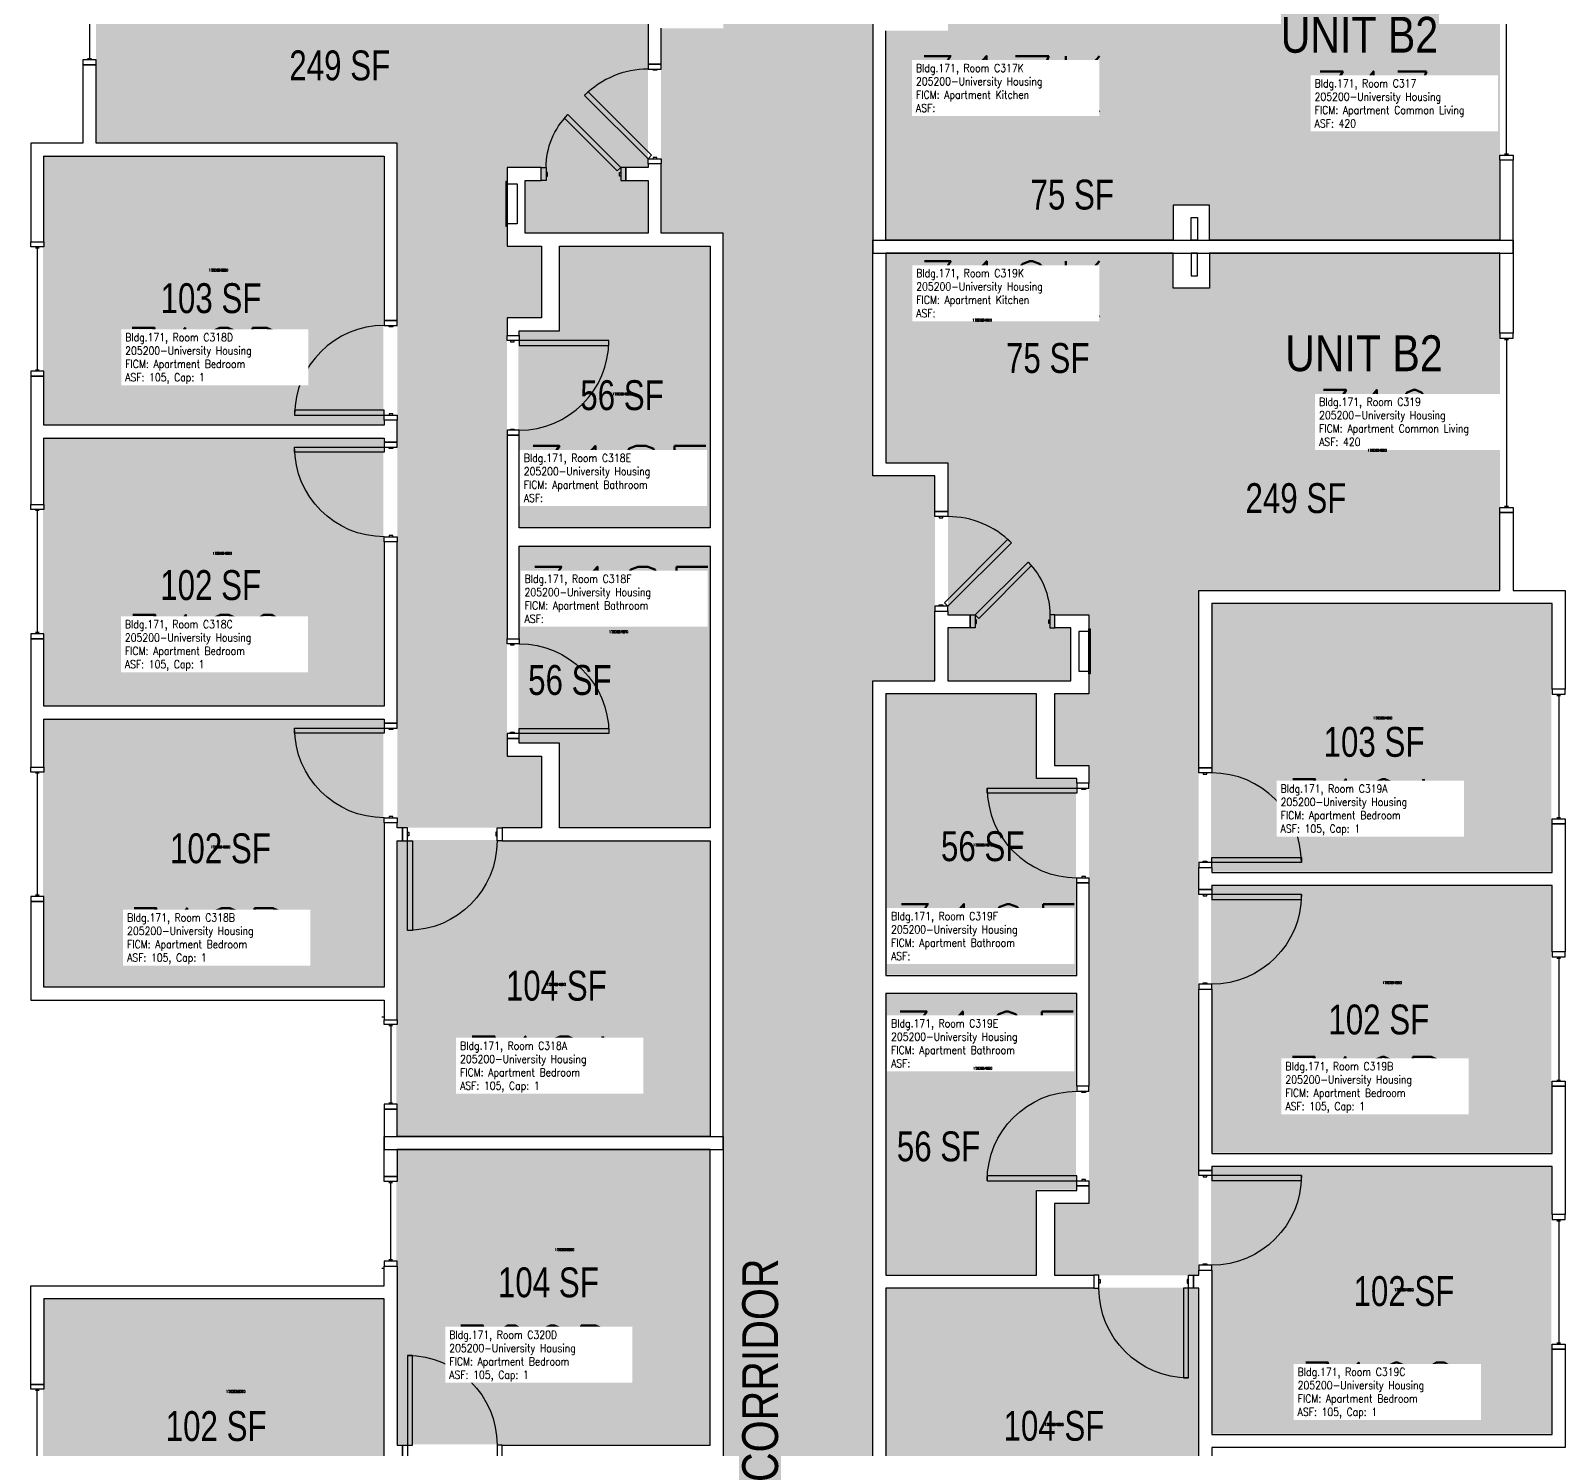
# Model space of a CAD drawing. Header units: inches. Extents: x 56 to 7496, y -2947 to 1470.
# Drawn here: x 3308 to 3925, y 444 to 1014 of the extents above; entities that cross this region are included whole.
import ezdxf
from ezdxf.enums import TextEntityAlignment as Align

# ---------------------------------------------------------------- set-up
doc = ezdxf.new("R2010")
doc.units = ezdxf.units.IN
doc.header["$LTSCALE"] = 48
doc.header["$MEASUREMENT"] = 0
for name, color, linetype in [('A-DOOR', 2, 'Continuous'), ('A-GLAZ', 1, 'Continuous'), ('A-IDEN-RNUM', 7, 'Continuous'), ('A-IDEN-SNUM', 4, 'Continuous'), ('A-IDEN-VNUM', 4, 'Continuous'), ('A-MISC', 1, 'Continuous'), ('A-WALL', 5, 'Continuous'), ('AREA-TEXT', 3, 'Continuous'), ('Rooms-Category-Color', 7, 'Continuous'), ('Rooms-College-Color', 7, 'Continuous'), ('Rooms-Department-Color', 7, 'Continuous'), ('Rooms-Division-Color', 7, 'Continuous'), ('Rooms-Information', 7, 'Continuous')]:
    doc.layers.add(name, color=color, linetype=linetype)
doc.styles.add('AREA', font='arial.ttf', dxfattribs={"width": 0.75, "height": 12})
doc.styles.add('ROOMSNUMBER', font='txt.shx', dxfattribs={"height": 0.03})
doc.styles.add('ROOMVNUMBER', font='simplex.shx', dxfattribs={"width": 0.85})
doc.styles.get("Standard").update_dxf_attribs({"font": 'ARIALN.TTF'})

msp = doc.modelspace()

# ---------------------------------------------------------------- hatches: boundary and pattern name
h = msp.add_hatch()
h.set_pattern_fill('ANSI31', color=256, angle=90, style=0)
h.set_pattern_definition([(135, (2935.29632, 505.40573), (-0.088388348, -0.088388348), [])])
h.paths.add_polyline_path([(3519.25, 836.88), (3519.25, 895.61), (3528.46, 895.61), (3528.46, 836.88)], flags=9)
h = msp.add_hatch()
h.set_pattern_fill('ANSI31', color=256, style=0)
h.set_pattern_definition([(45, (4297.48303, 325.65573), (0.088388348, -0.088388348), [])])
h.paths.add_polyline_path([(3713.53, 657.13), (3713.53, 715.86), (3704.32, 715.86), (3704.32, 657.13)], flags=9)
at = {"layer": 'Rooms-Category-Color', "true_color": 0x728ef3}
for points in [[(3781.79, 929.88), (3781.79, 1014.03), (3676.66, 1014.03), (3676.66, 1075.15), (3685.61, 1075.15), (3685.61, 1080.4), (3676.66, 1080.4), (3676.66, 1101.6), (3726.04, 1101.6), (3726.04, 1080.4), (3719.61, 1080.4), (3719.61, 1075.15), (3733.29, 1075.15), (3733.29, 1106.85), (3719.41, 1106.85), (3719.41, 1135.6), (3733.29, 1135.6), (3733.29, 1311.63), (3719.41, 1311.63), (3719.41, 1340.38), (3777.41, 1340.38), (3777.41, 1065.38), (3898.41, 1065.38), (3898.41, 929.88)], [(3451.04, 1104.38), (3451.04, 1020.24), (3556.16, 1020.24), (3556.16, 959.12), (3547.21, 959.12), (3547.21, 953.87), (3556.16, 953.87), (3556.16, 932.67), (3506.79, 932.67), (3506.79, 953.87), (3513.21, 953.87), (3513.21, 959.12), (3499.54, 959.12), (3499.54, 927.42), (3513.41, 927.42), (3513.41, 898.67), (3499.54, 898.67), (3499.54, 722.63), (3513.41, 722.63), (3513.41, 693.88), (3455.41, 693.88), (3455.41, 968.88), (3334.41, 968.88), (3334.41, 1104.38)], [(3651.66, 1014.03), (3781.79, 1014.03), (3781.79, 943.88), (3767.16, 943.88), (3767.16, 929.88), (3651.66, 929.88)], [(3313.09, 963.94), (3313.09, 855.94), (3449.84, 855.94), (3449.84, 963.94)], [(3580.84, 814.58), (3504.09, 814.58), (3504.09, 893.72), (3520.34, 893.72), (3520.34, 927.72), (3580.84, 927.72)], [(3651.66, 840.49), (3781.79, 840.49), (3781.79, 910.63), (3767.16, 910.63), (3767.16, 924.63), (3651.66, 924.63)], [(3781.79, 924.63), (3781.79, 840.49), (3676.66, 840.49), (3676.66, 779.37), (3685.61, 779.37), (3685.61, 774.12), (3676.66, 774.12), (3676.66, 752.92), (3726.04, 752.92), (3726.04, 774.12), (3719.61, 774.12), (3719.61, 779.37), (3733.29, 779.37), (3733.29, 747.67), (3719.41, 747.67), (3719.41, 718.92), (3733.29, 718.92), (3733.29, 542.88), (3719.41, 542.88), (3719.41, 514.13), (3777.41, 514.13), (3777.41, 789.13), (3898.41, 789.13), (3898.41, 924.63)], [(3449.84, 743.06), (3313.09, 743.06), (3313.09, 850.69), (3449.84, 850.69)], [(3580.84, 694.19), (3520.34, 694.19), (3520.34, 728.19), (3504.09, 728.19), (3504.09, 807.33), (3580.84, 807.33)], [(3919.09, 784.19), (3919.09, 676.19), (3782.34, 676.19), (3782.34, 784.19)], [(3651.34, 634.83), (3728.09, 634.83), (3728.09, 713.97), (3711.84, 713.97), (3711.84, 747.97), (3651.34, 747.97)], [(3449.84, 630.19), (3313.09, 630.19), (3313.09, 737.81), (3449.84, 737.81)], [(3580.84, 570.19), (3455.09, 570.19), (3455.09, 688.94), (3580.84, 688.94)], [(3919.09, 563.31), (3782.34, 563.31), (3782.34, 670.94), (3919.09, 670.94)], [(3651.34, 514.44), (3711.84, 514.44), (3711.84, 548.44), (3728.09, 548.44), (3728.09, 627.58), (3651.34, 627.58)], [(3580.84, 564.94), (3455.09, 564.94), (3455.09, 446.19), (3580.84, 446.19)], [(3782.34, 450.44), (3919.09, 450.44), (3919.09, 558.06), (3782.34, 558.06)], [(3651.34, 390.44), (3777.09, 390.44), (3777.09, 509.19), (3651.34, 509.19)], [(3449.84, 504.94), (3313.09, 504.94), (3313.09, 397.31), (3449.84, 397.31)]]:
    msp.add_hatch(color=171, dxfattribs=at).paths.add_polyline_path(points)
at = {"layer": 'Rooms-Category-Color', "true_color": 0xadadad}
msp.add_hatch(color=253, dxfattribs=at).paths.add_polyline_path([(3586.39, 1019.28), (3646.39, 1019.28), (3646.39, 835.24), (3671.39, 835.24), (3671.39, 752.92), (3646.39, 752.92), (3646.39, 22.1), (3671.39, 22.1), (3671.39, -60.22), (3646.39, -60.22), (3646.39, -248.61), (3586.39, -248.61), (3586.39, -215.61), (3587.01, -215.61), (3587.01, -44.24), (3586.39, -44.24), (3586.39, 119.53), (3561.39, 119.53), (3561.39, 201.85), (3586.39, 201.85), (3586.39, 932.67), (3561.39, 932.67), (3561.39, 1014.99), (3586.39, 1014.99)])
at = {"layer": 'Rooms-College-Color', "true_color": 0xadadad}
for points in [[(3781.79, 929.88), (3781.79, 1014.03), (3676.66, 1014.03), (3676.66, 1075.15), (3685.61, 1075.15), (3685.61, 1080.4), (3676.66, 1080.4), (3676.66, 1101.6), (3726.04, 1101.6), (3726.04, 1080.4), (3719.61, 1080.4), (3719.61, 1075.15), (3733.29, 1075.15), (3733.29, 1106.85), (3719.41, 1106.85), (3719.41, 1135.6), (3733.29, 1135.6), (3733.29, 1311.63), (3719.41, 1311.63), (3719.41, 1340.38), (3777.41, 1340.38), (3777.41, 1065.38), (3898.41, 1065.38), (3898.41, 929.88)], [(3451.04, 1104.38), (3451.04, 1020.24), (3556.16, 1020.24), (3556.16, 959.12), (3547.21, 959.12), (3547.21, 953.87), (3556.16, 953.87), (3556.16, 932.67), (3506.79, 932.67), (3506.79, 953.87), (3513.21, 953.87), (3513.21, 959.12), (3499.54, 959.12), (3499.54, 927.42), (3513.41, 927.42), (3513.41, 898.67), (3499.54, 898.67), (3499.54, 722.63), (3513.41, 722.63), (3513.41, 693.88), (3455.41, 693.88), (3455.41, 968.88), (3334.41, 968.88), (3334.41, 1104.38)], [(3586.39, 1019.28), (3646.39, 1019.28), (3646.39, 835.24), (3671.39, 835.24), (3671.39, 752.92), (3646.39, 752.92), (3646.39, 22.1), (3671.39, 22.1), (3671.39, -60.22), (3646.39, -60.22), (3646.39, -248.61), (3586.39, -248.61), (3586.39, -215.61), (3587.01, -215.61), (3587.01, -44.24), (3586.39, -44.24), (3586.39, 119.53), (3561.39, 119.53), (3561.39, 201.85), (3586.39, 201.85), (3586.39, 932.67), (3561.39, 932.67), (3561.39, 1014.99), (3586.39, 1014.99)], [(3651.66, 1014.03), (3781.79, 1014.03), (3781.79, 943.88), (3767.16, 943.88), (3767.16, 929.88), (3651.66, 929.88)], [(3313.09, 963.94), (3313.09, 855.94), (3449.84, 855.94), (3449.84, 963.94)], [(3580.84, 814.58), (3504.09, 814.58), (3504.09, 893.72), (3520.34, 893.72), (3520.34, 927.72), (3580.84, 927.72)], [(3651.66, 840.49), (3781.79, 840.49), (3781.79, 910.63), (3767.16, 910.63), (3767.16, 924.63), (3651.66, 924.63)], [(3781.79, 924.63), (3781.79, 840.49), (3676.66, 840.49), (3676.66, 779.37), (3685.61, 779.37), (3685.61, 774.12), (3676.66, 774.12), (3676.66, 752.92), (3726.04, 752.92), (3726.04, 774.12), (3719.61, 774.12), (3719.61, 779.37), (3733.29, 779.37), (3733.29, 747.67), (3719.41, 747.67), (3719.41, 718.92), (3733.29, 718.92), (3733.29, 542.88), (3719.41, 542.88), (3719.41, 514.13), (3777.41, 514.13), (3777.41, 789.13), (3898.41, 789.13), (3898.41, 924.63)], [(3449.84, 743.06), (3313.09, 743.06), (3313.09, 850.69), (3449.84, 850.69)], [(3580.84, 694.19), (3520.34, 694.19), (3520.34, 728.19), (3504.09, 728.19), (3504.09, 807.33), (3580.84, 807.33)], [(3919.09, 784.19), (3919.09, 676.19), (3782.34, 676.19), (3782.34, 784.19)], [(3651.34, 634.83), (3728.09, 634.83), (3728.09, 713.97), (3711.84, 713.97), (3711.84, 747.97), (3651.34, 747.97)], [(3449.84, 630.19), (3313.09, 630.19), (3313.09, 737.81), (3449.84, 737.81)], [(3580.84, 570.19), (3455.09, 570.19), (3455.09, 688.94), (3580.84, 688.94)], [(3919.09, 563.31), (3782.34, 563.31), (3782.34, 670.94), (3919.09, 670.94)], [(3651.34, 514.44), (3711.84, 514.44), (3711.84, 548.44), (3728.09, 548.44), (3728.09, 627.58), (3651.34, 627.58)], [(3580.84, 564.94), (3455.09, 564.94), (3455.09, 446.19), (3580.84, 446.19)], [(3782.34, 450.44), (3919.09, 450.44), (3919.09, 558.06), (3782.34, 558.06)], [(3651.34, 390.44), (3777.09, 390.44), (3777.09, 509.19), (3651.34, 509.19)], [(3449.84, 504.94), (3313.09, 504.94), (3313.09, 397.31), (3449.84, 397.31)]]:
    msp.add_hatch(color=253, dxfattribs=at).paths.add_polyline_path(points)
at = {"layer": 'Rooms-Department-Color', "true_color": 0x604aed}
for points in [[(3781.79, 929.88), (3781.79, 1014.03), (3676.66, 1014.03), (3676.66, 1075.15), (3685.61, 1075.15), (3685.61, 1080.4), (3676.66, 1080.4), (3676.66, 1101.6), (3726.04, 1101.6), (3726.04, 1080.4), (3719.61, 1080.4), (3719.61, 1075.15), (3733.29, 1075.15), (3733.29, 1106.85), (3719.41, 1106.85), (3719.41, 1135.6), (3733.29, 1135.6), (3733.29, 1311.63), (3719.41, 1311.63), (3719.41, 1340.38), (3777.41, 1340.38), (3777.41, 1065.38), (3898.41, 1065.38), (3898.41, 929.88)], [(3451.04, 1104.38), (3451.04, 1020.24), (3556.16, 1020.24), (3556.16, 959.12), (3547.21, 959.12), (3547.21, 953.87), (3556.16, 953.87), (3556.16, 932.67), (3506.79, 932.67), (3506.79, 953.87), (3513.21, 953.87), (3513.21, 959.12), (3499.54, 959.12), (3499.54, 927.42), (3513.41, 927.42), (3513.41, 898.67), (3499.54, 898.67), (3499.54, 722.63), (3513.41, 722.63), (3513.41, 693.88), (3455.41, 693.88), (3455.41, 968.88), (3334.41, 968.88), (3334.41, 1104.38)], [(3651.66, 1014.03), (3781.79, 1014.03), (3781.79, 943.88), (3767.16, 943.88), (3767.16, 929.88), (3651.66, 929.88)], [(3313.09, 963.94), (3313.09, 855.94), (3449.84, 855.94), (3449.84, 963.94)], [(3580.84, 814.58), (3504.09, 814.58), (3504.09, 893.72), (3520.34, 893.72), (3520.34, 927.72), (3580.84, 927.72)], [(3651.66, 840.49), (3781.79, 840.49), (3781.79, 910.63), (3767.16, 910.63), (3767.16, 924.63), (3651.66, 924.63)], [(3781.79, 924.63), (3781.79, 840.49), (3676.66, 840.49), (3676.66, 779.37), (3685.61, 779.37), (3685.61, 774.12), (3676.66, 774.12), (3676.66, 752.92), (3726.04, 752.92), (3726.04, 774.12), (3719.61, 774.12), (3719.61, 779.37), (3733.29, 779.37), (3733.29, 747.67), (3719.41, 747.67), (3719.41, 718.92), (3733.29, 718.92), (3733.29, 542.88), (3719.41, 542.88), (3719.41, 514.13), (3777.41, 514.13), (3777.41, 789.13), (3898.41, 789.13), (3898.41, 924.63)], [(3449.84, 743.06), (3313.09, 743.06), (3313.09, 850.69), (3449.84, 850.69)], [(3580.84, 694.19), (3520.34, 694.19), (3520.34, 728.19), (3504.09, 728.19), (3504.09, 807.33), (3580.84, 807.33)], [(3919.09, 784.19), (3919.09, 676.19), (3782.34, 676.19), (3782.34, 784.19)], [(3651.34, 634.83), (3728.09, 634.83), (3728.09, 713.97), (3711.84, 713.97), (3711.84, 747.97), (3651.34, 747.97)], [(3449.84, 630.19), (3313.09, 630.19), (3313.09, 737.81), (3449.84, 737.81)], [(3580.84, 570.19), (3455.09, 570.19), (3455.09, 688.94), (3580.84, 688.94)], [(3919.09, 563.31), (3782.34, 563.31), (3782.34, 670.94), (3919.09, 670.94)], [(3651.34, 514.44), (3711.84, 514.44), (3711.84, 548.44), (3728.09, 548.44), (3728.09, 627.58), (3651.34, 627.58)], [(3580.84, 564.94), (3455.09, 564.94), (3455.09, 446.19), (3580.84, 446.19)], [(3782.34, 450.44), (3919.09, 450.44), (3919.09, 558.06), (3782.34, 558.06)], [(3651.34, 390.44), (3777.09, 390.44), (3777.09, 509.19), (3651.34, 509.19)], [(3449.84, 504.94), (3313.09, 504.94), (3313.09, 397.31), (3449.84, 397.31)]]:
    msp.add_hatch(color=173, dxfattribs=at).paths.add_polyline_path(points)
at = {"layer": 'Rooms-Department-Color', "true_color": 0xacacac}
msp.add_hatch(color=253, dxfattribs=at).paths.add_polyline_path([(3586.39, 1019.28), (3646.39, 1019.28), (3646.39, 835.24), (3671.39, 835.24), (3671.39, 752.92), (3646.39, 752.92), (3646.39, 22.1), (3671.39, 22.1), (3671.39, -60.22), (3646.39, -60.22), (3646.39, -248.61), (3586.39, -248.61), (3586.39, -215.61), (3587.01, -215.61), (3587.01, -44.24), (3586.39, -44.24), (3586.39, 119.53), (3561.39, 119.53), (3561.39, 201.85), (3586.39, 201.85), (3586.39, 932.67), (3561.39, 932.67), (3561.39, 1014.99), (3586.39, 1014.99)])
at = {"layer": 'Rooms-Division-Color', "true_color": 0x604aed}
for points in [[(3781.79, 929.88), (3781.79, 1014.03), (3676.66, 1014.03), (3676.66, 1075.15), (3685.61, 1075.15), (3685.61, 1080.4), (3676.66, 1080.4), (3676.66, 1101.6), (3726.04, 1101.6), (3726.04, 1080.4), (3719.61, 1080.4), (3719.61, 1075.15), (3733.29, 1075.15), (3733.29, 1106.85), (3719.41, 1106.85), (3719.41, 1135.6), (3733.29, 1135.6), (3733.29, 1311.63), (3719.41, 1311.63), (3719.41, 1340.38), (3777.41, 1340.38), (3777.41, 1065.38), (3898.41, 1065.38), (3898.41, 929.88)], [(3451.04, 1104.38), (3451.04, 1020.24), (3556.16, 1020.24), (3556.16, 959.12), (3547.21, 959.12), (3547.21, 953.87), (3556.16, 953.87), (3556.16, 932.67), (3506.79, 932.67), (3506.79, 953.87), (3513.21, 953.87), (3513.21, 959.12), (3499.54, 959.12), (3499.54, 927.42), (3513.41, 927.42), (3513.41, 898.67), (3499.54, 898.67), (3499.54, 722.63), (3513.41, 722.63), (3513.41, 693.88), (3455.41, 693.88), (3455.41, 968.88), (3334.41, 968.88), (3334.41, 1104.38)], [(3651.66, 1014.03), (3781.79, 1014.03), (3781.79, 943.88), (3767.16, 943.88), (3767.16, 929.88), (3651.66, 929.88)], [(3313.09, 963.94), (3313.09, 855.94), (3449.84, 855.94), (3449.84, 963.94)], [(3580.84, 814.58), (3504.09, 814.58), (3504.09, 893.72), (3520.34, 893.72), (3520.34, 927.72), (3580.84, 927.72)], [(3651.66, 840.49), (3781.79, 840.49), (3781.79, 910.63), (3767.16, 910.63), (3767.16, 924.63), (3651.66, 924.63)], [(3781.79, 924.63), (3781.79, 840.49), (3676.66, 840.49), (3676.66, 779.37), (3685.61, 779.37), (3685.61, 774.12), (3676.66, 774.12), (3676.66, 752.92), (3726.04, 752.92), (3726.04, 774.12), (3719.61, 774.12), (3719.61, 779.37), (3733.29, 779.37), (3733.29, 747.67), (3719.41, 747.67), (3719.41, 718.92), (3733.29, 718.92), (3733.29, 542.88), (3719.41, 542.88), (3719.41, 514.13), (3777.41, 514.13), (3777.41, 789.13), (3898.41, 789.13), (3898.41, 924.63)], [(3449.84, 743.06), (3313.09, 743.06), (3313.09, 850.69), (3449.84, 850.69)], [(3580.84, 694.19), (3520.34, 694.19), (3520.34, 728.19), (3504.09, 728.19), (3504.09, 807.33), (3580.84, 807.33)], [(3919.09, 784.19), (3919.09, 676.19), (3782.34, 676.19), (3782.34, 784.19)], [(3651.34, 634.83), (3728.09, 634.83), (3728.09, 713.97), (3711.84, 713.97), (3711.84, 747.97), (3651.34, 747.97)], [(3449.84, 630.19), (3313.09, 630.19), (3313.09, 737.81), (3449.84, 737.81)], [(3580.84, 570.19), (3455.09, 570.19), (3455.09, 688.94), (3580.84, 688.94)], [(3919.09, 563.31), (3782.34, 563.31), (3782.34, 670.94), (3919.09, 670.94)], [(3651.34, 514.44), (3711.84, 514.44), (3711.84, 548.44), (3728.09, 548.44), (3728.09, 627.58), (3651.34, 627.58)], [(3580.84, 564.94), (3455.09, 564.94), (3455.09, 446.19), (3580.84, 446.19)], [(3782.34, 450.44), (3919.09, 450.44), (3919.09, 558.06), (3782.34, 558.06)], [(3651.34, 390.44), (3777.09, 390.44), (3777.09, 509.19), (3651.34, 509.19)], [(3449.84, 504.94), (3313.09, 504.94), (3313.09, 397.31), (3449.84, 397.31)]]:
    msp.add_hatch(color=173, dxfattribs=at).paths.add_polyline_path(points)
at = {"layer": 'Rooms-Division-Color', "true_color": 0xadadad}
msp.add_hatch(color=253, dxfattribs=at).paths.add_polyline_path([(3586.39, 1019.28), (3646.39, 1019.28), (3646.39, 835.24), (3671.39, 835.24), (3671.39, 752.92), (3646.39, 752.92), (3646.39, 22.1), (3671.39, 22.1), (3671.39, -60.22), (3646.39, -60.22), (3646.39, -248.61), (3586.39, -248.61), (3586.39, -215.61), (3587.01, -215.61), (3587.01, -44.24), (3586.39, -44.24), (3586.39, 119.53), (3561.39, 119.53), (3561.39, 201.85), (3586.39, 201.85), (3586.39, 932.67), (3561.39, 932.67), (3561.39, 1014.99), (3586.39, 1014.99)])

# ---------------------------------------------------------------- linework, layer by layer
at = {"layer": 'A-DOOR'}
for points in [[(3561.39, 998.61), (3561.39, 1000.61), (3556.14, 1000.61), (3556.14, 998.61)], [(3559.64, 998.61), (3559.64, 998.11), (3558.14, 998.11), (3558.14, 998.61)], [(3556.14, 962.61), (3557.55, 964.02), (3532.1, 989.48), (3530.68, 988.06)], [(3545.19, 959.12), (3543.78, 957.7), (3522.56, 978.92), (3523.98, 980.33)], [(3561.39, 962.61), (3561.39, 960.61), (3556.14, 960.61), (3556.14, 962.61)], [(3559.64, 962.61), (3559.64, 963.11), (3558.14, 963.11), (3558.14, 962.61)], [(3515.19, 953.87), (3513.19, 953.87), (3513.19, 959.12), (3515.19, 959.12)], [(3515.19, 955.62), (3515.69, 955.62), (3515.69, 957.12), (3515.19, 957.12)], [(3545.19, 955.62), (3544.69, 955.62), (3544.69, 957.12), (3545.19, 957.12)], [(3545.19, 953.87), (3547.19, 953.87), (3547.19, 959.12), (3545.19, 959.12)], [(3455.39, 895.64), (3455.39, 897.64), (3450.14, 897.64), (3450.14, 895.64)], [(3453.64, 895.64), (3453.64, 895.14), (3452.14, 895.14), (3452.14, 895.64)], [(3499.51, 889.53), (3499.51, 891.53), (3504.39, 891.53), (3504.39, 889.53)], [(3500.89, 889.53), (3500.89, 889.03), (3502.39, 889.03), (3502.39, 889.53)], [(3504.39, 889.53), (3504.39, 887.53), (3540.39, 887.53), (3540.39, 889.53)], [(3450.14, 859.64), (3450.14, 861.64), (3414.14, 861.64), (3414.14, 859.64)], [(3455.39, 859.64), (3455.39, 857.64), (3450.14, 857.64), (3450.14, 859.64)], [(3453.64, 859.64), (3453.64, 860.14), (3452.14, 860.14), (3452.14, 859.64)], [(3499.51, 853.53), (3499.51, 851.53), (3504.39, 851.53), (3504.39, 853.53)], [(3500.89, 853.53), (3500.89, 854.03), (3502.39, 854.03), (3502.39, 853.53)], [(3450.14, 846.76), (3450.14, 844.76), (3414.14, 844.76), (3414.14, 846.76)], [(3455.39, 846.76), (3455.39, 848.76), (3450.14, 848.76), (3450.14, 846.76)], [(3453.64, 846.76), (3453.64, 846.26), (3452.14, 846.26), (3452.14, 846.76)], [(3671.39, 818.86), (3671.39, 820.86), (3676.64, 820.86), (3676.64, 818.86)], [(3673.14, 818.86), (3673.14, 818.36), (3674.64, 818.36), (3674.64, 818.86)], [(3455.39, 810.76), (3455.39, 808.76), (3450.14, 808.76), (3450.14, 810.76)], [(3453.64, 810.76), (3453.64, 811.26), (3452.14, 811.26), (3452.14, 810.76)], [(3676.64, 782.86), (3675.23, 784.27), (3700.68, 809.73), (3702.1, 808.31)], [(3687.59, 779.37), (3689, 777.95), (3710.22, 799.17), (3708.8, 800.58)], [(3673.14, 782.86), (3673.14, 783.36), (3674.64, 783.36), (3674.64, 782.86)], [(3671.39, 782.86), (3671.39, 780.86), (3676.64, 780.86), (3676.64, 782.86)], [(3687.59, 774.12), (3685.59, 774.12), (3685.59, 779.37), (3687.59, 779.37)], [(3687.59, 775.87), (3688.09, 775.87), (3688.09, 777.37), (3687.59, 777.37)], [(3717.59, 775.87), (3717.09, 775.87), (3717.09, 777.37), (3717.59, 777.37)], [(3717.59, 774.12), (3719.59, 774.12), (3719.59, 779.37), (3717.59, 779.37)], [(3499.51, 767.78), (3499.51, 769.78), (3504.39, 769.78), (3504.39, 767.78)], [(3500.89, 767.78), (3500.89, 767.28), (3502.39, 767.28), (3502.39, 767.78)], [(3450.14, 733.89), (3450.14, 731.89), (3414.14, 731.89), (3414.14, 733.89)], [(3455.39, 733.89), (3455.39, 735.89), (3450.14, 735.89), (3450.14, 733.89)], [(3453.64, 733.89), (3453.64, 733.39), (3452.14, 733.39), (3452.14, 733.89)], [(3504.39, 731.78), (3504.39, 733.78), (3540.39, 733.78), (3540.39, 731.78)], [(3499.51, 731.78), (3499.51, 729.78), (3504.39, 729.78), (3504.39, 731.78)], [(3500.89, 731.78), (3500.89, 732.28), (3502.39, 732.28), (3502.39, 731.78)], [(3777.39, 715.89), (3777.39, 717.89), (3782.64, 717.89), (3782.64, 715.89)], [(3779.14, 715.89), (3779.14, 715.39), (3780.64, 715.39), (3780.64, 715.89)], [(3728.39, 709.78), (3728.39, 707.78), (3692.39, 707.78), (3692.39, 709.78)], [(3733.26, 709.78), (3733.26, 711.78), (3728.39, 711.78), (3728.39, 709.78)], [(3731.89, 709.78), (3731.89, 709.28), (3730.39, 709.28), (3730.39, 709.78)], [(3455.39, 697.89), (3455.39, 695.89), (3450.14, 695.89), (3450.14, 697.89)], [(3453.64, 697.89), (3453.64, 698.39), (3452.14, 698.39), (3452.14, 697.89)], [(3459.51, 693.89), (3457.51, 693.89), (3457.51, 688.64), (3459.51, 688.64)], [(3459.51, 692.14), (3460.01, 692.14), (3460.01, 690.64), (3459.51, 690.64)], [(3495.51, 692.14), (3495.01, 692.14), (3495.01, 690.64), (3495.51, 690.64)], [(3495.51, 693.89), (3497.51, 693.89), (3497.51, 688.64), (3495.51, 688.64)], [(3459.51, 688.64), (3461.51, 688.64), (3461.51, 652.64), (3459.51, 652.64)], [(3777.39, 679.89), (3777.39, 677.89), (3782.64, 677.89), (3782.64, 679.89)], [(3779.14, 679.89), (3779.14, 680.39), (3780.64, 680.39), (3780.64, 679.89)], [(3782.64, 679.89), (3782.64, 681.89), (3818.64, 681.89), (3818.64, 679.89)], [(3733.26, 673.78), (3733.26, 671.78), (3728.39, 671.78), (3728.39, 673.78)], [(3731.89, 673.78), (3731.89, 674.28), (3730.39, 674.28), (3730.39, 673.78)], [(3777.39, 667.01), (3777.39, 669.01), (3782.64, 669.01), (3782.64, 667.01)], [(3779.14, 667.01), (3779.14, 666.51), (3780.64, 666.51), (3780.64, 667.01)], [(3782.64, 667.01), (3782.64, 665.01), (3818.64, 665.01), (3818.64, 667.01)], [(3777.39, 631.01), (3777.39, 629.01), (3782.64, 629.01), (3782.64, 631.01)], [(3779.14, 631.01), (3779.14, 631.51), (3780.64, 631.51), (3780.64, 631.01)], [(3733.26, 588.03), (3733.26, 590.03), (3728.39, 590.03), (3728.39, 588.03)], [(3731.89, 588.03), (3731.89, 587.53), (3730.39, 587.53), (3730.39, 588.03)], [(3777.39, 554.14), (3777.39, 556.14), (3782.64, 556.14), (3782.64, 554.14)], [(3728.39, 552.03), (3728.39, 554.03), (3692.39, 554.03), (3692.39, 552.03)], [(3733.26, 552.03), (3733.26, 550.03), (3728.39, 550.03), (3728.39, 552.03)], [(3731.89, 552.03), (3731.89, 552.53), (3730.39, 552.53), (3730.39, 552.03)], [(3779.14, 554.14), (3779.14, 553.64), (3780.64, 553.64), (3780.64, 554.14)], [(3782.64, 554.14), (3782.64, 552.14), (3818.64, 552.14), (3818.64, 554.14)], [(3777.39, 518.14), (3777.39, 516.14), (3782.64, 516.14), (3782.64, 518.14)], [(3779.14, 518.14), (3779.14, 518.64), (3780.64, 518.64), (3780.64, 518.14)], [(3737.27, 514.14), (3735.27, 514.14), (3735.27, 508.89), (3737.27, 508.89)], [(3737.27, 512.39), (3737.77, 512.39), (3737.77, 510.89), (3737.27, 510.89)], [(3773.27, 512.39), (3772.77, 512.39), (3772.77, 510.89), (3773.27, 510.89)], [(3773.27, 514.14), (3775.27, 514.14), (3775.27, 508.89), (3773.27, 508.89)], [(3773.27, 508.89), (3771.27, 508.89), (3771.27, 472.89), (3773.27, 472.89)], [(3459.51, 445.89), (3461.51, 445.89), (3461.51, 481.89), (3459.51, 481.89)], [(3459.51, 440.64), (3457.51, 440.64), (3457.51, 445.89), (3459.51, 445.89)], [(3495.51, 440.64), (3497.51, 440.64), (3497.51, 445.89), (3495.51, 445.89)]]:
    msp.add_lwpolyline(points, close=True, dxfattribs=at)
for centre, start, end in [((3556.14, 962.61), 90, 135), ((3450.14, 859.64), 90, 180), ((3504.39, 889.53), 270, 0), ((3676.64, 782.86), 45, 90), ((3782.64, 679.89), 0, 90), ((3728.39, 709.78), 180, 270)]:
    msp.add_arc(centre, 36, start, end, dxfattribs=at)
at = {"layer": 'A-DOOR', "extrusion": (0, 0, -1)}
for centre, radius, start, end in [((-3545.19, 959.12), 30, 0, 45), ((-3450.14, 846.76), 36, 270, 0), ((-3687.59, 779.37), 30, 135, 180), ((-3504.39, 731.78), 36, 90, 180), ((-3450.14, 733.89), 36, 270, 0), ((-3459.51, 688.64), 36, 180, 270), ((-3782.64, 667.01), 36, 180, 270), ((-3728.39, 552.03), 36, 0, 90), ((-3782.64, 554.14), 36, 180, 270), ((-3773.27, 508.89), 36, 270, 0), ((-3459.51, 445.89), 36, 90, 180)]:
    msp.add_arc(centre, radius, start, end, dxfattribs=at)
at = {"layer": 'A-GLAZ'}
for p, q in [((3331.76, 1069.77), (3331.76, 1002.77)), ((3901.01, 964.5), (3901.01, 1031.5)), ((3332.51, 1002.77), (3331.01, 1002.77)), ((3900.26, 964.5), (3901.76, 964.5)), ((3311.51, 926.73), (3310.01, 926.73)), ((3310.76, 926.73), (3310.76, 877.73)), ((3900.26, 890.02), (3901.76, 890.02)), ((3901.01, 890.02), (3901.01, 823.02)), ((3311.51, 877.73), (3310.01, 877.73)), ((3311.51, 821.26), (3310.01, 821.26)), ((3310.76, 821.26), (3310.76, 772.26)), ((3900.26, 823.02), (3901.76, 823.02)), ((3311.51, 772.26), (3310.01, 772.26)), ((3921.26, 746.98), (3922.76, 746.98)), ((3922.01, 746.98), (3922.01, 697.98)), ((3311.51, 715.74), (3310.01, 715.74)), ((3310.76, 715.74), (3310.76, 666.74)), ((3921.26, 697.98), (3922.76, 697.98)), ((3311.51, 666.74), (3310.01, 666.74)), ((3921.26, 641.51), (3922.76, 641.51)), ((3922.01, 641.51), (3922.01, 592.51)), ((3450.14, 617.77), (3449.14, 617.77)), ((3453.51, 614.27), (3452.01, 614.27)), ((3452.76, 614.27), (3452.76, 583.27)), ((3921.26, 592.51), (3922.76, 592.51)), ((3453.51, 583.27), (3452.01, 583.27)), ((3453.51, 551.26), (3452.01, 551.26)), ((3452.76, 520.26), (3452.76, 551.26)), ((3921.26, 535.99), (3922.76, 535.99)), ((3922.01, 535.99), (3922.01, 486.99)), ((3453.51, 520.26), (3452.01, 520.26)), ((3450.14, 516.76), (3449.14, 516.76)), ((3921.26, 486.99), (3922.76, 486.99)), ((3311.51, 467.79), (3310.01, 467.79)), ((3310.76, 418.79), (3310.76, 467.79))]:
    msp.add_line(p, q, dxfattribs=at)
for points in [[(3329.14, 1002.27), (3329.14, 1000.27), (3334.39, 1000.27), (3334.39, 1002.27)], [(3903.64, 964), (3903.64, 962), (3898.39, 962), (3898.39, 964)], [(3308.14, 927.23), (3308.14, 929.23), (3313.39, 929.23), (3313.39, 927.23)], [(3903.64, 890.52), (3903.64, 892.52), (3898.39, 892.52), (3898.39, 890.52)], [(3308.14, 877.23), (3308.14, 875.23), (3313.39, 875.23), (3313.39, 877.23)], [(3308.14, 821.76), (3308.14, 823.76), (3313.39, 823.76), (3313.39, 821.76)], [(3903.64, 822.52), (3903.64, 820.52), (3898.39, 820.52), (3898.39, 822.52)], [(3308.14, 771.76), (3308.14, 769.76), (3313.39, 769.76), (3313.39, 771.76)], [(3924.64, 747.48), (3924.64, 749.48), (3919.39, 749.48), (3919.39, 747.48)], [(3308.14, 716.24), (3308.14, 718.24), (3313.39, 718.24), (3313.39, 716.24)], [(3924.64, 697.48), (3924.64, 695.48), (3919.39, 695.48), (3919.39, 697.48)], [(3308.14, 666.24), (3308.14, 664.24), (3313.39, 664.24), (3313.39, 666.24)], [(3924.64, 642.01), (3924.64, 644.01), (3919.39, 644.01), (3919.39, 642.01)], [(3450.14, 614.77), (3450.14, 616.77), (3455.39, 616.77), (3455.39, 614.77)], [(3924.64, 592.01), (3924.64, 590.01), (3919.39, 590.01), (3919.39, 592.01)], [(3450.14, 582.77), (3450.14, 580.77), (3455.39, 580.77), (3455.39, 582.77)], [(3450.14, 551.76), (3450.14, 553.76), (3455.39, 553.76), (3455.39, 551.76)], [(3924.64, 536.49), (3924.64, 538.49), (3919.39, 538.49), (3919.39, 536.49)], [(3450.14, 519.76), (3450.14, 517.76), (3455.39, 517.76), (3455.39, 519.76)], [(3924.64, 486.49), (3924.64, 484.49), (3919.39, 484.49), (3919.39, 486.49)], [(3308.14, 468.29), (3308.14, 470.29), (3313.39, 470.29), (3313.39, 468.29)]]:
    msp.add_lwpolyline(points, close=True, dxfattribs=at)
at = {"layer": 'A-MISC'}
for points in [[(3499.51, 953.47), (3499.01, 953.47), (3499.01, 935.47), (3499.51, 935.47)], [(3733.26, 773.72), (3733.76, 773.72), (3733.76, 755.72), (3733.26, 755.72)]]:
    msp.add_lwpolyline(points, close=True, dxfattribs=at)
for points in [[(3499.51, 952.47), (3503.51, 952.47), (3503.51, 936.47), (3499.51, 936.47)], [(3733.26, 772.72), (3729.26, 772.72), (3729.26, 756.72), (3733.26, 756.72)]]:
    msp.add_lwpolyline(points, dxfattribs=at)
at = {"layer": 'A-WALL'}
for p, q in [((3556.14, 1020.24), (3556.14, 1000.61)), ((3646.39, 1019.28), (3646.39, 924.64)), ((3561.39, 1000.61), (3561.39, 1014.99)), ((3651.64, 929.89), (3651.64, 1014.03)), ((3329.14, 1000.27), (3329.14, 968.89)), ((3334.39, 1000.27), (3329.14, 1000.27)), ((3334.39, 968.89), (3334.39, 1000.27)), ((3556.14, 1000.61), (3561.39, 1000.61)), ((3308.14, 968.89), (3308.14, 929.23)), ((3329.14, 968.89), (3308.14, 968.89)), ((3455.39, 968.89), (3334.39, 968.89)), ((3455.39, 897.64), (3455.39, 968.89)), ((3313.39, 929.23), (3313.39, 963.64)), ((3313.39, 963.64), (3450.14, 963.64)), ((3450.14, 963.64), (3450.14, 897.64)), ((3903.64, 962), (3898.39, 962)), ((3898.39, 962), (3898.39, 929.89)), ((3903.64, 924.64), (3903.64, 962)), ((3499.51, 959.12), (3499.51, 927.42)), ((3513.19, 959.12), (3499.51, 959.12)), ((3513.19, 953.87), (3513.19, 959.12)), ((3556.14, 959.12), (3547.19, 959.12)), ((3547.19, 959.12), (3547.19, 953.87)), ((3556.14, 960.61), (3556.14, 959.12)), ((3561.39, 960.61), (3556.14, 960.61)), ((3561.39, 932.67), (3561.39, 960.61)), ((3506.76, 932.67), (3506.76, 953.87)), ((3506.76, 953.87), (3513.19, 953.87)), ((3547.19, 953.87), (3556.14, 953.87)), ((3556.14, 953.87), (3556.14, 932.67)), ((3767.14, 943.89), (3767.14, 929.89)), ((3781.76, 943.89), (3767.14, 943.89)), ((3781.76, 929.89), (3781.76, 943.89)), ((3774.39, 929.89), (3774.39, 939.01)), ((3774.39, 939.01), (3776.89, 939.01)), ((3776.89, 939.01), (3776.89, 929.89)), ((3556.14, 932.67), (3506.76, 932.67)), ((3586.39, 932.67), (3561.39, 932.67)), ((3586.39, 693.26), (3586.39, 932.67)), ((3308.14, 929.23), (3313.39, 929.23)), ((3499.51, 927.42), (3513.39, 927.42)), ((3513.39, 927.42), (3513.39, 898.67)), ((3520.64, 893.42), (3520.64, 927.42)), ((3520.64, 927.42), (3581.14, 927.42)), ((3581.14, 927.42), (3581.14, 814.28)), ((3646.39, 835.24), (3646.39, 929.89)), ((3646.39, 929.89), (3903.64, 929.89)), ((3767.14, 929.89), (3651.64, 929.89)), ((3776.89, 929.89), (3774.39, 929.89)), ((3898.39, 929.89), (3781.76, 929.89)), ((3903.64, 929.89), (3903.64, 892.52)), ((3646.39, 924.64), (3903.64, 924.64)), ((3651.64, 924.64), (3651.64, 840.49)), ((3767.14, 924.64), (3651.64, 924.64)), ((3767.14, 910.64), (3767.14, 924.64)), ((3776.89, 924.64), (3774.39, 924.64)), ((3774.39, 924.64), (3774.39, 915.51)), ((3776.89, 915.51), (3776.89, 924.64)), ((3898.39, 924.64), (3781.76, 924.64)), ((3781.76, 924.64), (3781.76, 910.64)), ((3898.39, 892.52), (3898.39, 924.64)), ((3774.39, 915.51), (3776.89, 915.51)), ((3781.76, 910.64), (3767.14, 910.64)), ((3450.14, 897.64), (3455.39, 897.64)), ((3499.51, 898.67), (3499.51, 891.53)), ((3513.39, 898.67), (3499.51, 898.67)), ((3499.51, 891.53), (3504.39, 891.53)), ((3504.39, 891.53), (3504.39, 893.42)), ((3504.39, 893.42), (3520.64, 893.42)), ((3903.64, 892.52), (3898.39, 892.52)), ((3308.14, 875.23), (3308.14, 823.76)), ((3313.39, 875.23), (3308.14, 875.23)), ((3313.39, 855.64), (3313.39, 875.23)), ((3450.14, 857.64), (3450.14, 855.64)), ((3455.39, 857.64), (3450.14, 857.64)), ((3455.39, 848.76), (3455.39, 857.64)), ((3450.14, 855.64), (3313.39, 855.64)), ((3499.51, 851.53), (3499.51, 769.78)), ((3504.39, 851.53), (3499.51, 851.53)), ((3504.39, 814.28), (3504.39, 851.53)), ((3313.39, 823.76), (3313.39, 850.39)), ((3313.39, 850.39), (3450.14, 850.39)), ((3450.14, 850.39), (3450.14, 848.76)), ((3450.14, 848.76), (3455.39, 848.76)), ((3651.64, 840.49), (3676.64, 840.49)), ((3676.64, 840.49), (3676.64, 820.86)), ((3671.39, 835.24), (3646.39, 835.24)), ((3671.39, 820.86), (3671.39, 835.24)), ((3308.14, 823.76), (3313.39, 823.76)), ((3676.64, 820.86), (3671.39, 820.86)), ((3898.39, 789.14), (3898.39, 820.52)), ((3898.39, 820.52), (3903.64, 820.52)), ((3903.64, 820.52), (3903.64, 789.14)), ((3581.14, 814.28), (3504.39, 814.28)), ((3450.14, 808.76), (3450.14, 742.76)), ((3455.39, 808.76), (3450.14, 808.76)), ((3455.39, 735.89), (3455.39, 808.76)), ((3504.39, 769.78), (3504.39, 807.03)), ((3504.39, 807.03), (3581.14, 807.03)), ((3581.14, 807.03), (3581.14, 693.89)), ((3777.39, 789.14), (3898.39, 789.14)), ((3777.39, 717.89), (3777.39, 789.14)), ((3903.64, 789.14), (3924.64, 789.14)), ((3924.64, 789.14), (3924.64, 749.48)), ((3919.39, 783.89), (3782.64, 783.89)), ((3782.64, 783.89), (3782.64, 717.89)), ((3919.39, 749.48), (3919.39, 783.89)), ((3671.39, 752.92), (3671.39, 780.86)), ((3671.39, 780.86), (3676.64, 780.86)), ((3676.64, 780.86), (3676.64, 779.37)), ((3676.64, 779.37), (3685.59, 779.37)), ((3685.59, 779.37), (3685.59, 774.12)), ((3719.59, 779.37), (3733.26, 779.37)), ((3719.59, 774.12), (3719.59, 779.37)), ((3733.26, 779.37), (3733.26, 747.67)), ((3685.59, 774.12), (3676.64, 774.12)), ((3676.64, 774.12), (3676.64, 752.92)), ((3726.01, 774.12), (3719.59, 774.12)), ((3726.01, 752.92), (3726.01, 774.12)), ((3313.39, 769.76), (3308.14, 769.76)), ((3308.14, 769.76), (3308.14, 718.24)), ((3313.39, 742.76), (3313.39, 769.76)), ((3499.51, 769.78), (3504.39, 769.78)), ((3646.39, 513.51), (3646.39, 752.92)), ((3646.39, 752.92), (3671.39, 752.92)), ((3676.64, 752.92), (3726.01, 752.92)), ((3651.64, 747.67), (3651.64, 634.53)), ((3712.14, 747.67), (3651.64, 747.67)), ((3712.14, 713.67), (3712.14, 747.67)), ((3719.39, 747.67), (3719.39, 718.92)), ((3733.26, 747.67), (3719.39, 747.67)), ((3924.64, 749.48), (3919.39, 749.48)), ((3450.14, 742.76), (3313.39, 742.76)), ((3313.39, 737.51), (3450.14, 737.51)), ((3313.39, 718.24), (3313.39, 737.51)), ((3450.14, 737.51), (3450.14, 735.89)), ((3450.14, 735.89), (3455.39, 735.89)), ((3499.51, 729.78), (3499.51, 722.64)), ((3504.39, 729.78), (3499.51, 729.78)), ((3504.39, 727.89), (3504.39, 729.78)), ((3520.64, 727.89), (3504.39, 727.89)), ((3520.64, 693.89), (3520.64, 727.89)), ((3499.51, 722.64), (3513.39, 722.64)), ((3513.39, 722.64), (3513.39, 693.89)), ((3308.14, 718.24), (3313.39, 718.24)), ((3719.39, 718.92), (3733.26, 718.92)), ((3733.26, 718.92), (3733.26, 711.78)), ((3782.64, 717.89), (3777.39, 717.89)), ((3728.39, 713.67), (3712.14, 713.67)), ((3728.39, 711.78), (3728.39, 713.67)), ((3733.26, 711.78), (3728.39, 711.78)), ((3450.14, 695.89), (3450.14, 629.89)), ((3455.39, 695.89), (3450.14, 695.89)), ((3455.39, 693.89), (3455.39, 695.89)), ((3457.51, 693.89), (3455.39, 693.89)), ((3457.51, 688.64), (3457.51, 693.89)), ((3500.14, 693.89), (3497.51, 693.89)), ((3497.51, 693.89), (3497.51, 688.64)), ((3513.39, 693.89), (3500.14, 693.89)), ((3581.14, 693.89), (3520.64, 693.89)), ((3586.39, 564.64), (3586.39, 693.26)), ((3919.39, 675.89), (3919.39, 695.48)), ((3919.39, 695.48), (3924.64, 695.48)), ((3924.64, 695.48), (3924.64, 644.01)), ((3455.39, 625.26), (3455.39, 688.64)), ((3455.39, 688.64), (3457.51, 688.64)), ((3497.51, 688.64), (3500.14, 688.64)), ((3500.14, 688.64), (3581.14, 688.64)), ((3581.14, 688.64), (3581.14, 569.89)), ((3777.39, 669.01), (3777.39, 677.89)), ((3777.39, 677.89), (3782.64, 677.89)), ((3782.64, 677.89), (3782.64, 675.89)), ((3782.64, 675.89), (3919.39, 675.89)), ((3728.39, 634.53), (3728.39, 671.78)), ((3728.39, 671.78), (3733.26, 671.78)), ((3733.26, 671.78), (3733.26, 590.03)), ((3782.64, 669.01), (3777.39, 669.01)), ((3919.39, 670.64), (3782.64, 670.64)), ((3782.64, 670.64), (3782.64, 669.01)), ((3919.39, 644.01), (3919.39, 670.64)), ((3308.14, 664.24), (3308.14, 624.64)), ((3313.39, 664.24), (3308.14, 664.24)), ((3313.39, 629.89), (3313.39, 664.24)), ((3924.64, 644.01), (3919.39, 644.01)), ((3450.14, 629.89), (3313.39, 629.89)), ((3651.64, 634.53), (3728.39, 634.53)), ((3777.39, 556.14), (3777.39, 629.01)), ((3777.39, 629.01), (3782.64, 629.01)), ((3782.64, 629.01), (3782.64, 563.01)), ((3308.14, 624.64), (3450.14, 624.64)), ((3450.14, 624.64), (3450.14, 616.77)), ((3455.39, 616.77), (3455.39, 625.26)), ((3728.39, 627.28), (3651.64, 627.28)), ((3651.64, 627.28), (3651.64, 514.14)), ((3728.39, 590.03), (3728.39, 627.28)), ((3450.14, 616.77), (3455.39, 616.77)), ((3733.26, 590.03), (3728.39, 590.03)), ((3919.39, 563.01), (3919.39, 590.01)), ((3919.39, 590.01), (3924.64, 590.01)), ((3924.64, 590.01), (3924.64, 538.49)), ((3450.14, 580.77), (3450.14, 564.64)), ((3455.39, 580.77), (3450.14, 580.77)), ((3455.39, 569.89), (3455.39, 580.77)), ((3450.14, 553.76), (3450.14, 569.89)), ((3450.14, 569.89), (3586.39, 569.89)), ((3581.14, 569.89), (3455.39, 569.89)), ((3586.39, 569.89), (3586.39, 441.26)), ((3450.14, 564.64), (3586.39, 564.64)), ((3455.39, 564.64), (3455.39, 553.76)), ((3581.14, 564.64), (3455.39, 564.64)), ((3581.14, 445.89), (3581.14, 564.64)), ((3782.64, 563.01), (3919.39, 563.01)), ((3782.64, 556.14), (3777.39, 556.14)), ((3919.39, 557.76), (3782.64, 557.76)), ((3782.64, 557.76), (3782.64, 556.14)), ((3919.39, 538.49), (3919.39, 557.76)), ((3455.39, 553.76), (3450.14, 553.76)), ((3728.39, 548.14), (3728.39, 550.03)), ((3728.39, 550.03), (3733.26, 550.03)), ((3733.26, 550.03), (3733.26, 542.89)), ((3712.14, 548.14), (3728.39, 548.14)), ((3712.14, 514.14), (3712.14, 548.14)), ((3733.26, 542.89), (3719.39, 542.89)), ((3719.39, 542.89), (3719.39, 514.14)), ((3924.64, 538.49), (3919.39, 538.49)), ((3450.14, 509.89), (3450.14, 517.76)), ((3450.14, 517.76), (3455.39, 517.76)), ((3455.39, 517.76), (3455.39, 509.26)), ((3646.39, 384.89), (3646.39, 513.51)), ((3651.64, 514.14), (3712.14, 514.14)), ((3719.39, 514.14), (3732.64, 514.14)), ((3732.64, 514.14), (3735.27, 514.14)), ((3735.27, 514.14), (3735.27, 508.89)), ((3775.27, 514.14), (3777.39, 514.14)), ((3775.27, 508.89), (3775.27, 514.14)), ((3777.39, 514.14), (3777.39, 516.14)), ((3777.39, 516.14), (3782.64, 516.14)), ((3782.64, 516.14), (3782.64, 450.14)), ((3308.14, 509.89), (3450.14, 509.89)), ((3308.14, 470.29), (3308.14, 509.89)), ((3455.39, 509.26), (3455.39, 445.89)), ((3651.64, 508.89), (3651.64, 390.14)), ((3732.64, 508.89), (3651.64, 508.89)), ((3735.27, 508.89), (3732.64, 508.89)), ((3777.39, 508.89), (3775.27, 508.89)), ((3777.39, 445.51), (3777.39, 508.89)), ((3450.14, 504.64), (3313.39, 504.64)), ((3313.39, 504.64), (3313.39, 470.29)), ((3450.14, 438.64), (3450.14, 504.64)), ((3919.39, 450.14), (3919.39, 484.49)), ((3919.39, 484.49), (3924.64, 484.49)), ((3924.64, 484.49), (3924.64, 444.89)), ((3313.39, 470.29), (3308.14, 470.29)), ((3782.64, 450.14), (3919.39, 450.14)), ((3455.39, 445.89), (3457.51, 445.89)), ((3457.51, 445.89), (3457.51, 440.64)), ((3497.51, 440.64), (3497.51, 445.89)), ((3497.51, 445.89), (3500.14, 445.89)), ((3500.14, 445.89), (3581.14, 445.89)), ((3777.39, 437.02), (3777.39, 445.51)), ((3924.64, 444.89), (3782.64, 444.89)), ((3782.64, 444.89), (3782.64, 437.02))]:
    msp.add_line(p, q, dxfattribs=at)

# ---------------------------------------------------------------- texts
at = {"layer": 'A-IDEN-RNUM', "style": 'ROOMSNUMBER', "width": 0.85}
for s, p in [('0317-K0', (3712.06, 992.24)), ('0317-00', (3865.41, 987.45)), ('0318-D0', (3383.58, 917.82)), ('0319-K0', (3690.37, 897.75)), ('0318-E0', (3545.7, 868.13)), ('0319-00', (3849.03, 845.45)), ('0318-C0', (3385.09, 804.09)), ('0318-F0', (3544.34, 772.58)), ('0319-A0', (3851.27, 737.96)), ('0318-B0', (3384.37, 686.11)), ('0319-F0', (3690.59, 686.96)), ('0318-A0', (3519.3, 630.93)), ('0319-B0', (3855.07, 631.65)), ('0319-E0', (3690.59, 597.2)), ('0320-D0', (3522.58, 524.39)), ('0319-C0', (3859.82, 508.25)), ('0320-C0', (3390.53, 467.44)), ('0319-D0', (3719.22, 454.15))]:
    msp.add_text(s, height=1, dxfattribs=at).set_placement(p, align=Align.MIDDLE_CENTER)
at = {"layer": 'A-IDEN-SNUM', "style": 'ROOMSNUMBER', "width": 0.85}
for s, p in [('1710C317K0', (3712.06, 992.24)), ('1710C31700', (3865.41, 987.45)), ('1710C318D0', (3383.58, 917.82)), ('1710C319K0', (3690.37, 897.75)), ('1710C318E0', (3545.7, 868.13)), ('1710C31900', (3849.03, 845.45)), ('1710C318C0', (3385.09, 804.09)), ('1710C318F0', (3544.34, 772.58)), ('1710C319A0', (3851.27, 737.96)), ('1710C318B0', (3384.37, 686.11)), ('1710C319F0', (3690.59, 686.96)), ('1710C318A0', (3519.3, 630.93)), ('1710C319B0', (3855.07, 631.65)), ('1710C319E0', (3690.59, 597.2)), ('1710C320D0', (3522.58, 524.39)), ('1710C319C0', (3859.82, 508.25)), ('1710C320C0', (3390.53, 467.44)), ('1710C319D0', (3719.22, 454.15))]:
    msp.add_text(s, height=1, dxfattribs=at).set_placement(p, align=Align.MIDDLE_CENTER)
at = {"layer": 'A-IDEN-VNUM', "style": 'ROOMVNUMBER'}
for s, p in [('317K', (3701.29, 992.61)), ('319K', (3701.38, 910.2)), ('318E', (3543.2, 835.96)), ('318F', (3543.5, 787.43)), ('319F', (3690.75, 651.94)), ('319E', (3690.75, 608.87))]:
    msp.add_text(s, height=22.5, dxfattribs=at).set_placement(p, align=Align.MIDDLE_CENTER)
at = {"layer": 'A-IDEN-VNUM', "style": 'ROOMVNUMBER', "width": 0.85}
for s, p in [('317', (3846.7, 986.44)), ('318D', (3377.97, 883.37)), ('319', (3848.05, 858.51)), ('318C', (3378.3, 768.11)), ('319A', (3843.06, 702.08)), ('318B', (3378.75, 650.27)), ('318A', (3513.42, 598.83)), ('319B', (3844.08, 590.56)), ('320D', (3509.98, 482.7)), ('319C', (3849.44, 467.79))]:
    msp.add_text(s, height=22.5, dxfattribs=at).set_placement(p, align=Align.MIDDLE_CENTER)
at = {"layer": 'A-MISC'}
for p in [(3841.93, 1005.19), (3843.74, 877.26)]:
    msp.add_text('UNIT B2', height=14.4, dxfattribs=at).set_placement(p, align=Align.CENTER)
msp.add_text('CORRIDOR', height=14.4, rotation=90, dxfattribs=at).set_placement((3608.37, 475.96), align=Align.CENTER)
at = {"layer": 'AREA-TEXT', "style": 'AREA', "width": 0.75}
for s, p in [('249 SF', (3432.3, 1000.09)), ('75 SF', (3726.57, 948.2)), ('103 SF', (3380.57, 906.59)), ('75 SF', (3716.72, 882.56)), ('56 SF', (3545.7, 867.63)), ('249 SF', (3816.43, 826.27)), ('102 SF', (3380.44, 791.34)), ('56 SF', (3524.75, 753.23)), ('103 SF', (3847.8, 728.37)), ('102 SF', (3384.37, 685.61)), ('56 SF', (3690.59, 686.46)), ('104 SF', (3519.3, 630.43)), ('102 SF', (3849.74, 616.85)), ('56 SF', (3672.86, 565.89)), ('104 SF', (3516.1, 511.27)), ('102 SF', (3859.82, 507.75)), ('102 SF', (3382.64, 453.53)), ('104 SF', (3719.22, 453.65))]:
    msp.add_text(s, height=12, dxfattribs=at).set_placement(p, align=Align.MIDDLE_CENTER)

# ---------------------------------------------------------------- next in the draw order: texts
at = {"layer": 'Rooms-Information', "char_height": 3.2143, "width": 72, "attachment_point": 7, "style": 'ROOMVNUMBER', "bg_fill": 3, "box_fill_scale": 1.5, "bg_fill_color": 256, "bg_fill_true_color": 13158600, "bg_fill_transparency": 0}
for s, insert in [('Bldg.171, Room C317K^M^J205200-University Housing^M^JFICM: Apartment Kitchen^M^JASF: ', (3663.79, 981.36)), ('Bldg.171, Room C317^M^J205200-University Housing^M^JFICM: Apartment Common Living^M^JASF: 420', (3823.93, 975.19)), ('Bldg.171, Room C319K^M^J205200-University Housing^M^JFICM: Apartment Kitchen^M^JASF: ', (3663.88, 898.95)), ('Bldg.171, Room C318D^M^J205200-University Housing^M^JFICM: Apartment Bedroom^M^JASF: 105, Cap: 1', (3346.1, 872.12)), ('Bldg.171, Room C319^M^J205200-University Housing^M^JFICM: Apartment Common Living^M^JASF: 420', (3825.74, 847.26)), ('Bldg.171, Room C318E^M^J205200-University Housing^M^JFICM: Apartment Bathroom^M^JASF: ', (3506.23, 824.71)), ('Bldg.171, Room C318F^M^J205200-University Housing^M^JFICM: Apartment Bathroom^M^JASF: ', (3506.53, 776.18)), ('Bldg.171, Room C318C^M^J205200-University Housing^M^JFICM: Apartment Bedroom^M^JASF: 105, Cap: 1', (3345.97, 756.86)), ('Bldg.171, Room C319A^M^J205200-University Housing^M^JFICM: Apartment Bedroom^M^JASF: 105, Cap: 1', (3810.27, 690.83)), ('Bldg.171, Room C318B^M^J205200-University Housing^M^JFICM: Apartment Bedroom^M^JASF: 105, Cap: 1', (3346.87, 639.02)), ('Bldg.171, Room C319F^M^J205200-University Housing^M^JFICM: Apartment Bathroom^M^JASF: ', (3653.78, 640.69)), ('Bldg.171, Room C319E^M^J205200-University Housing^M^JFICM: Apartment Bathroom^M^JASF: ', (3653.78, 597.62)), ('Bldg.171, Room C318A^M^J205200-University Housing^M^JFICM: Apartment Bedroom^M^JASF: 105, Cap: 1', (3480.63, 587.58)), ('Bldg.171, Room C319B^M^J205200-University Housing^M^JFICM: Apartment Bedroom^M^JASF: 105, Cap: 1', (3812.2, 579.31)), ('Bldg.171, Room C320D^M^J205200-University Housing^M^JFICM: Apartment Bedroom^M^JASF: 105, Cap: 1', (3476.29, 471.45)), ('Bldg.171, Room C319C^M^J205200-University Housing^M^JFICM: Apartment Bedroom^M^JASF: 105, Cap: 1', (3817.11, 456.54))]:
    msp.add_mtext(s, dxfattribs=dict(at, insert=insert))

doc.saveas('drawing.dxf')
